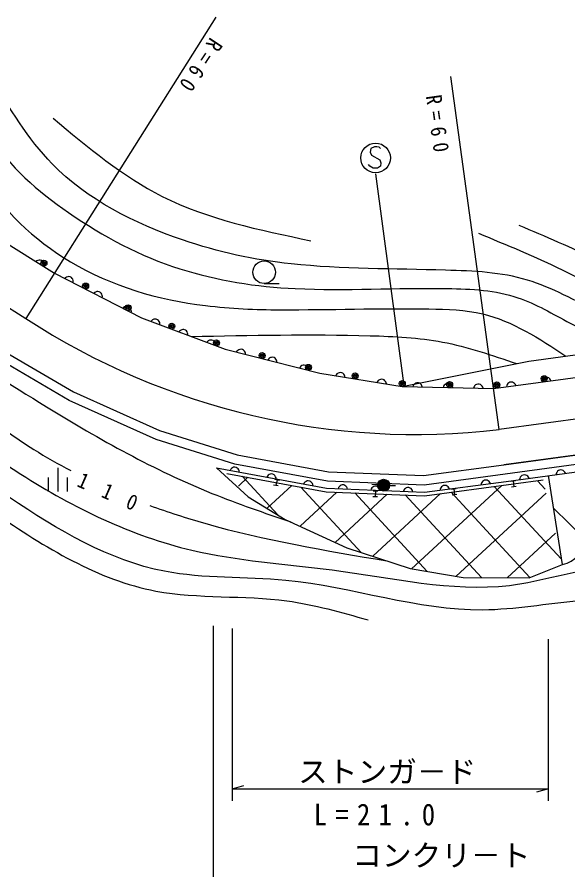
# Model space of a CAD drawing. Units: millimetres, scale not verified. Extents: x 40000 to 680000, y 20000 to 380000.
# Drawn here: x 88519 to 134869, y 261812 to 333627 of the extents above; entities that cross this region are included whole.
import ezdxf
from ezdxf.enums import TextEntityAlignment as Align

# ---------------------------------------------------------------- set-up
doc = ezdxf.new("R2010")
doc.units = ezdxf.units.MM
doc.header["$LTSCALE"] = 1000
doc.layers.add('M-BGD', color=7, linetype='Continuous', lineweight=25)
doc.styles.add('ＭＳ ゴシック', font='')
doc.styles.get('ＭＳ ゴシック').set_extended_font_data('MS Gothic')

msp = doc.modelspace()

# ---------------------------------------------------------------- hatches: boundary and pattern name
at = {"layer": 'M-BGD'}
h = msp.add_hatch(dxfattribs=at)
h.set_pattern_fill('USER', color=256, style=0, pattern_type=2)
h.set_pattern_definition([(222.721, (144702, 263478), (2035.28, -2204), []), (312.721, (144702, 263478), (2204, 2035.28), [])])
h.paths.add_polyline_path([(106166, 295205), (114532, 293649), (122802, 293320), (132787, 294654), (134418, 287535), (131596, 286407), (126046, 286438), (121594, 287191), (116263, 288946), (111089, 291330), (107954, 293242)])

# ---------------------------------------------------------------- linework, layer by layer
for p, q in [((105248, 333627), (89257, 308245)), ((129080, 298891), (125017, 328614)), ((77043, 321258), (91656, 312052)), ((77043, 321258), (91656, 312052)), ((118678, 320440), (121034, 302808)), ((75279, 317051), (89257, 308245)), ((91656, 312052), (98990, 308291)), ((109317, 311187), (110567, 311187)), ((128618, 302360), (184695, 309837)), ((128618, 302360), (184695, 309837)), ((98990, 308291), (106020, 305649)), ((106020, 305649), (113991, 303634)), ((169461, 304411), (129080, 298891)), ((113991, 303634), (120932, 302514)), ((120932, 302514), (128618, 302360)), ((169867, 301438), (129487, 295919)), ((91944, 295666), (91944, 293666)), ((91144, 294866), (91144, 293666)), ((92744, 294866), (92744, 293666)), ((110198, 294709), (110591, 294636)), ((110394, 294673), (110303, 294181)), ((130059, 294542), (130456, 294595)), ((130257, 294568), (130324, 294072)), ((110500, 294145), (110106, 294218)), ((118865, 294245), (118366, 294281)), ((118477, 293742), (118876, 293726)), ((118677, 293734), (118657, 293234)), ((119863, 294191), (120363, 294173)), ((125067, 293875), (125463, 293927)), ((125265, 293901), (125331, 293405)), ((130522, 294099), (130125, 294046)), ((118857, 293226), (118457, 293242)), ((125529, 293432), (125133, 293379)), ((136293, 289703), (133664, 292261)), ((105031, 282365), (105031, 260334)), ((106604, 282141), (106604, 267637)), ((133230, 267637), (133230, 281242)), ((106604, 268637), (107604, 268917)), ((106604, 268637), (133230, 268637)), ((133230, 268637), (132230, 268357))]:
    msp.add_line(p, q, dxfattribs=at)
for points in [[(119087, 322561), (118987, 322661), (118787, 322711), (118587, 322711), (118287, 322561), (118237, 322261), (118337, 322011), (119037, 321611), (119137, 321361), (119087, 321061), (118837, 320911), (118487, 320911), (118187, 321061), (118087, 321211)], [(72843, 314592), (87591, 305390), (93268, 302066), (100513, 298801), (107042, 296771), (114722, 295343), (122724, 295024), (129487, 295919), (169867, 301438), (185569, 303026), (195378, 303623), (203738, 303902), (213604, 303782), (223158, 303305), (231717, 302309), (240174, 300637), (247412, 298883), (300725, 283327)], [(300525, 282552), (247206, 298110), (240002, 299856), (231593, 301518), (223092, 302507), (213579, 302982), (203746, 303101), (195415, 302824), (185634, 302228), (169962, 300644), (129593, 295126), (122760, 294222), (114632, 294546), (106849, 295993), (100229, 298052), (92900, 301354), (87177, 304706), (72420, 313913)], [(90776, 312606), (90801, 312704), (90803, 312798), (90777, 312908), (90735, 312991), (90671, 313069), (90563, 313138), (90465, 313162), (90371, 313164), (90261, 313139), (90178, 313097), (90100, 313032)], [(91656, 312052), (98990, 308291), (106020, 305649), (113991, 303634), (120932, 302514), (128618, 302360)], [(93234, 311243), (93249, 311343), (93243, 311436), (93208, 311544), (93159, 311623), (93088, 311695), (92974, 311753), (92874, 311769), (92781, 311763), (92674, 311728), (92594, 311679), (92522, 311608)], [(95679, 309989), (95694, 310089), (95688, 310182), (95653, 310290), (95604, 310369), (95533, 310441), (95419, 310500), (95319, 310515), (95226, 310509), (95118, 310474), (95039, 310425), (94967, 310354)], [(98124, 308735), (98139, 308835), (98133, 308928), (98098, 309036), (98049, 309115), (97978, 309188), (97864, 309246), (97764, 309261), (97671, 309255), (97563, 309220), (97484, 309171), (97412, 309100)], [(120932, 302514), (131586, 304654), (144283, 306402), (154767, 307508), (177600, 308891)], [(100536, 307710), (100540, 307811), (100523, 307903), (100476, 308006), (100418, 308079), (100340, 308143), (100220, 308188), (100119, 308192), (100027, 308175), (99924, 308128), (99851, 308070), (99787, 307991)], [(102880, 306829), (102883, 306930), (102867, 307022), (102820, 307125), (102762, 307198), (102683, 307262), (102563, 307307), (102462, 307311), (102371, 307294), (102268, 307247), (102194, 307189), (102131, 307111)], [(105223, 305949), (105227, 306050), (105210, 306142), (105163, 306245), (105105, 306318), (105027, 306381), (104907, 306426), (104806, 306430), (104714, 306413), (104611, 306367), (104538, 306309), (104474, 306230)], [(107737, 305215), (107729, 305316), (107702, 305405), (107644, 305503), (107578, 305569), (107493, 305623), (107369, 305655), (107268, 305647), (107179, 305620), (107082, 305562), (107016, 305496), (106961, 305411)], [(110394, 304543), (110386, 304644), (110359, 304734), (110301, 304831), (110235, 304897), (110150, 304952), (110026, 304983), (109925, 304975), (109836, 304948), (109739, 304891), (109672, 304825), (109618, 304740)], [(113050, 303872), (113043, 303973), (113016, 304062), (112958, 304159), (112892, 304225), (112807, 304280), (112683, 304311), (112582, 304304), (112493, 304277), (112396, 304219), (112329, 304153), (112275, 304068)], [(116121, 303290), (116105, 303390), (116070, 303477), (116004, 303569), (115933, 303629), (115843, 303676), (115717, 303696), (115617, 303680), (115530, 303645), (115438, 303579), (115378, 303507), (115331, 303418)], [(119592, 302731), (119575, 302830), (119541, 302917), (119474, 303009), (119403, 303069), (119313, 303116), (119187, 303136), (119087, 303120), (119001, 303085), (118909, 303019), (118849, 302948), (118802, 302858)], [(133441, 303003), (133397, 303094), (133339, 303167), (133249, 303236), (133163, 303273), (133064, 303292), (132937, 303275), (132846, 303231), (132773, 303173), (132704, 303083), (132667, 302997), (132648, 302898)], [(122613, 302481), (122583, 302577), (122536, 302658), (122458, 302740), (122379, 302789), (122284, 302823), (122156, 302826), (122059, 302796), (121978, 302750), (121896, 302671), (121847, 302592), (121813, 302497)], [(125175, 302429), (125145, 302526), (125098, 302607), (125020, 302688), (124941, 302738), (124846, 302772), (124718, 302775), (124621, 302744), (124540, 302698), (124458, 302620), (124409, 302541), (124375, 302445)], [(127737, 302378), (127707, 302474), (127660, 302555), (127582, 302637), (127503, 302687), (127407, 302721), (127280, 302723), (127183, 302693), (127102, 302647), (127020, 302568), (126971, 302489), (126937, 302394)], [(130490, 302610), (130446, 302701), (130387, 302774), (130297, 302842), (130212, 302879), (130112, 302898), (129986, 302882), (129895, 302837), (129822, 302779), (129753, 302689), (129716, 302603), (129697, 302504)], [(105293, 295673), (114565, 293948), (122788, 293620), (129673, 294531), (141918, 296205)], [(105293, 295673), (107954, 293242), (111089, 291330), (116263, 288946), (121594, 287191), (126046, 286438), (131596, 286407), (134418, 287535), (133224, 295016)], [(106166, 295205), (114532, 293649), (122802, 293320), (132787, 294654)], [(107231, 295312), (107217, 295412), (107185, 295500), (107121, 295593), (107051, 295655), (106963, 295704), (106837, 295727), (106736, 295713), (106649, 295681), (106556, 295617), (106494, 295547), (106445, 295458)], [(134661, 295213), (134616, 295304), (134558, 295376), (134468, 295445), (134382, 295482), (134283, 295500), (134156, 295483), (134065, 295438), (133992, 295380), (133924, 295290), (133887, 295204), (133869, 295104)], [(110322, 294737), (110308, 294837), (110276, 294925), (110212, 295018), (110142, 295080), (110053, 295129), (109927, 295152), (109827, 295138), (109740, 295106), (109647, 295042), (109585, 294972), (109536, 294883)], [(113413, 294162), (113399, 294262), (113367, 294350), (113302, 294443), (113233, 294505), (113144, 294554), (113018, 294577), (112918, 294563), (112831, 294531), (112737, 294467), (112675, 294397), (112626, 294308)], [(128348, 294356), (128304, 294447), (128246, 294520), (128156, 294589), (128071, 294626), (127971, 294645), (127844, 294628), (127753, 294584), (127680, 294526), (127612, 294436), (127574, 294350), (127555, 294251)], [(131600, 294794), (131555, 294885), (131497, 294958), (131407, 295026), (131321, 295063), (131222, 295082), (131095, 295064), (131004, 295020), (130931, 294961), (130863, 294871), (130826, 294786), (130807, 294686)], [(116335, 293877), (116307, 293974), (116262, 294056), (116186, 294139), (116108, 294191), (116013, 294226), (115885, 294231), (115788, 294203), (115706, 294159), (115623, 294082), (115572, 294004), (115536, 293909)], [(119076, 293768), (119048, 293865), (119003, 293947), (118927, 294030), (118848, 294081), (118754, 294117), (118626, 294122), (118529, 294094), (118447, 294049), (118364, 293973), (118313, 293895), (118277, 293800)], [(121817, 293659), (121789, 293756), (121744, 293838), (121667, 293921), (121589, 293972), (121495, 294008), (121367, 294013), (121270, 293985), (121188, 293940), (121105, 293864), (121054, 293786), (121018, 293691)], [(124906, 293901), (124861, 293992), (124803, 294065), (124714, 294133), (124628, 294170), (124529, 294190), (124402, 294173), (124311, 294128), (124238, 294070), (124169, 293981), (124132, 293895), (124113, 293796)]]:
    msp.add_lwpolyline(points, dxfattribs=at)
for centre, radius in [((118687, 321761), 1250), ((90780, 312899), 250), ((90780, 312899), 150), ((90780, 312899), 50), ((109317, 312137), 950), ((94285, 310984), 250), ((94285, 310984), 150), ((94285, 310984), 50), ((97862, 309150), 250), ((97862, 309150), 150), ((97862, 309150), 50), ((101534, 307602), 250), ((101534, 307602), 150), ((101534, 307602), 50), ((105297, 306188), 250), ((105297, 306188), 150), ((105297, 306188), 50), ((109138, 305119), 250), ((109138, 305119), 150), ((109138, 305119), 50), ((113035, 304134), 250), ((113035, 304134), 150), ((113035, 304134), 50), ((116963, 303408), 250), ((116963, 303408), 150), ((116963, 303408), 50), ((132877, 303180), 250), ((132877, 303180), 150), ((132877, 303180), 50), ((120931, 302768), 250), ((120931, 302768), 150), ((120931, 302768), 50), ((124915, 302685), 250), ((124915, 302685), 150), ((124915, 302685), 50), ((128893, 302649), 250), ((128893, 302649), 150), ((128893, 302649), 50), ((119364, 294210), 500), ((119364, 294210), 440), ((119364, 294210), 380), ((119364, 294210), 320), ((119364, 294210), 260), ((119364, 294210), 200), ((119364, 294210), 140), ((119364, 294210), 80), ((119364, 294210), 20)]:
    msp.add_circle(centre, radius, dxfattribs=at)
for centre, radius, start, end in [((122066, 358480), 60000, 236.85054, 276.71312), ((133911, 289869), 2388, 282.26883, 356.00863)]:
    msp.add_arc(centre, radius, start, end, dxfattribs=at)
for points, knots in [([(83720, 330089), (84404, 327837), (85089, 325585), (86268, 323629), (87834, 321031), (90271, 318954), (92847, 317168), (95779, 315135), (98891, 313480), (102212, 312427), (105371, 311439), (108645, 310906), (111932, 310767), (116207, 310564), (120421, 310854), (124734, 310767), (126755, 310745), (128792, 310629), (130661, 309997), (132186, 309481), (133599, 308621), (135047, 307863), (136526, 307089), (138041, 306420), (139557, 305751)], [0, 0, 0, 0, 1, 1, 1, 2, 2, 2, 3, 3, 3, 4, 4, 4, 5, 5, 5, 6, 6, 6, 7, 7, 7, 8, 8, 8, 8]), ([(82142, 329350), (83000, 326251), (83859, 323151), (85462, 320432), (87242, 317412), (89940, 314861), (93003, 313030), (96473, 310957), (100413, 309807), (104385, 309330), (106490, 309077), (108576, 308986), (110669, 308980), (114845, 308975), (118960, 309112), (123168, 309050), (124703, 309028), (126250, 308979), (127707, 308631), (130210, 308035), (132449, 306558), (134688, 305081)], [0, 0, 0, 0, 1, 1, 1, 2, 2, 2, 3, 3, 3, 4, 4, 4, 5, 5, 5, 6, 6, 6, 7, 7, 7, 7]), ([(144322, 306406), (142017, 307115), (139711, 307825), (137502, 308811), (135483, 309712), (133544, 310845), (131456, 311478), (129269, 312142), (126918, 312259), (124581, 312308), (120209, 312450), (115906, 312390), (111576, 312842), (108489, 313163), (105442, 313838), (102449, 314857), (98383, 316241), (94415, 318261), (91484, 321258), (89423, 323366), (87875, 325957), (86328, 328548)], [0, 0, 0, 0, 1, 1, 1, 2, 2, 2, 3, 3, 3, 4, 4, 4, 5, 5, 5, 6, 6, 6, 7, 7, 7, 7]), ([(91543, 325110), (94479, 322659), (97414, 320207), (100730, 318531), (104560, 316596), (108898, 315697), (113236, 314797)], [0, 0, 0, 0, 1, 1, 1, 2, 2, 2, 2]), ([(176224, 320962), (172293, 319360), (168363, 317758), (164192, 316457), (162112, 315808), (159972, 315234), (158265, 314027), (156979, 313118), (155938, 311850), (154709, 310767), (153566, 309770), (152268, 308944), (150856, 308456), (148543, 307617), (145881, 307725), (143447, 308337), (140208, 309151), (137372, 310858), (134420, 312308), (132116, 313440), (129741, 314415), (127367, 315390)], [0, 0, 0, 0, 1, 1, 1, 2, 2, 2, 3, 3, 3, 4, 4, 4, 5, 5, 5, 6, 6, 6, 7, 7, 7, 7]), ([(130745, 316101), (132954, 315165), (135162, 314229), (137324, 313197), (139468, 312174), (141567, 311056), (143666, 309937)], [0, 0, 0, 0, 1, 1, 1, 2, 2, 2, 2]), ([(81868, 306666), (84888, 304686), (87908, 302706), (90991, 300810), (95462, 298060), (100067, 295486), (104920, 293520), (107095, 292638), (109320, 291879), (111545, 291120)], [0, 0, 0, 0, 1, 1, 1, 2, 2, 2, 3, 3, 3, 3]), ([(103156, 306725), (108166, 306832), (113177, 306939), (118215, 306796), (120265, 306738), (122320, 306639), (124319, 306263), (126437, 305864), (128494, 305155), (130550, 304446)], [0, 0, 0, 0, 1, 1, 1, 2, 2, 2, 3, 3, 3, 3]), ([(80478, 304417), (83530, 301870), (86583, 299322), (89931, 297218), (90941, 296584), (91977, 295990), (93036, 295433)], [0, 0, 0, 0, 1, 1, 1, 2, 2, 2, 2]), ([(79089, 302169), (82258, 299733), (85427, 297298), (88826, 295137), (93286, 292300), (98142, 289935), (103228, 288735), (107072, 287829), (111048, 287587), (115023, 287076), (120044, 286415), (125044, 285222), (129959, 285772), (132688, 286128), (135377, 287022), (138134, 287372), (142186, 287847), (146399, 287090), (150344, 287669), (156207, 288529), (161475, 292343), (167172, 294485), (169776, 295464), (172470, 296093), (175163, 296723)], [0, 0, 0, 0, 1, 1, 1, 2, 2, 2, 3, 3, 3, 4, 4, 4, 5, 5, 5, 6, 6, 6, 7, 7, 7, 8, 8, 8, 8]), ([(140975, 284705), (139243, 284663), (137512, 284621), (135781, 284468), (133086, 284230), (130392, 283724), (127721, 283697), (122185, 283642), (116746, 285645), (111125, 286187), (107709, 286507), (104235, 286316), (100931, 286957), (96261, 287863), (91932, 290430), (87891, 293181), (84464, 295514), (81244, 297979), (78023, 300445)], [0, 0, 0, 0, 1, 1, 1, 2, 2, 2, 3, 3, 3, 4, 4, 4, 5, 5, 5, 6, 6, 6, 6]), ([(77025, 298830), (80173, 296489), (83322, 294148), (86634, 291877), (90847, 288988), (95325, 286210), (100207, 285298), (103786, 284629), (107582, 284961), (111231, 284468), (113542, 284155), (115795, 283512), (118047, 282868)], [0, 0, 0, 0, 1, 1, 1, 2, 2, 2, 3, 3, 3, 4, 4, 4, 4]), ([(99684, 292505), (101209, 291946), (102757, 291448), (104315, 291004), (109350, 289569), (114497, 288701), (119643, 287833)], [0, 0, 0, 0, 1, 1, 1, 2, 2, 2, 2])]:
    msp.add_open_spline(points, degree=3, knots=knots, dxfattribs=at)

# ---------------------------------------------------------------- texts
at = {"layer": 'M-BGD', "style": 'ＭＳ ゴシック'}
for s, p in [('ストンガ－ド', (112161, 268618)), ('コンクリ－ト', (116713, 261571))]:
    msp.add_text(s, height=1833, dxfattribs=at).set_placement(p, align=Align.BOTTOM_LEFT)
at = {"layer": 'M-BGD', "char_height": 1320, "attachment_point": 7, "style": 'ＭＳ ゴシック'}
for s, insert, rotation in [('\\T1.67;\\W0.9;R=60', (104771, 332003), 236.5), ('\\T1.67;\\W0.9;R=60', (122888, 326979), 278.1), ('\\T2.76;\\W0.9;110', (93468, 294124), 336.3)]:
    msp.add_mtext(s, dxfattribs=dict(at, insert=insert, rotation=rotation))
at = {"layer": 'M-BGD', "insert": (113482, 265535), "char_height": 1833, "attachment_point": 7, "style": 'ＭＳ ゴシック'}
msp.add_mtext('\\T1.62;\\W0.9;L=21.0', dxfattribs=at)

doc.saveas('drawing.dxf')
